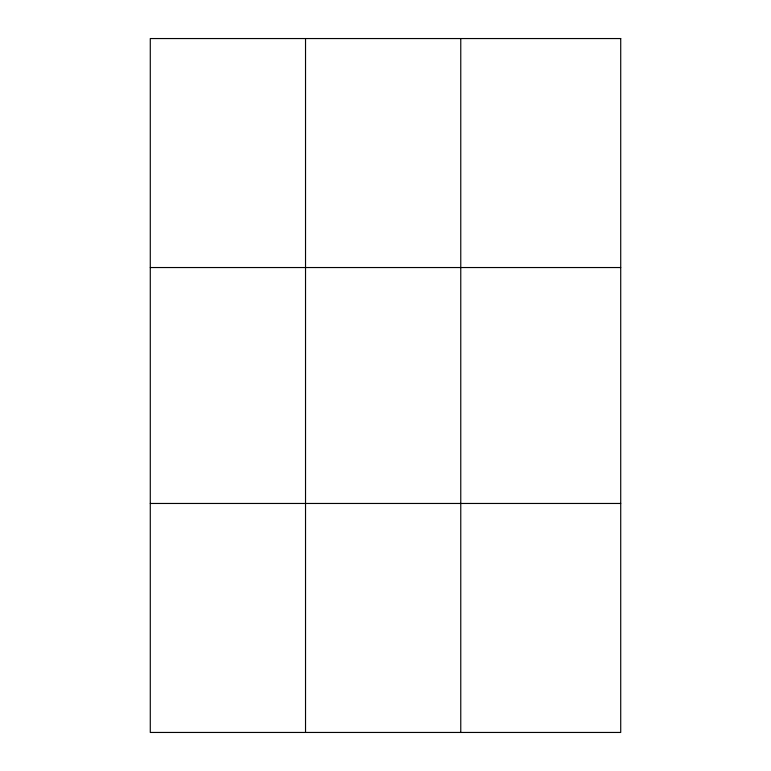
<?xml version="1.0" encoding="UTF-8"?>
<svg xmlns="http://www.w3.org/2000/svg" width="771" height="771" viewBox="0 0 771 771"><rect width="100%" height="100%" fill="white"/><g stroke="black" fill="none" stroke-linecap="round" stroke-linejoin="round"><path stroke-width="1.16" d="M305.528 38.55L305.528 732.45M460.769 38.55L460.769 732.45M150.278 267.537L620.722 267.537M150.278 503.463L620.722 503.463M620.722 38.55L620.722 732.45L150.278 732.45L150.278 38.55L620.722 38.55"/></g></svg>
